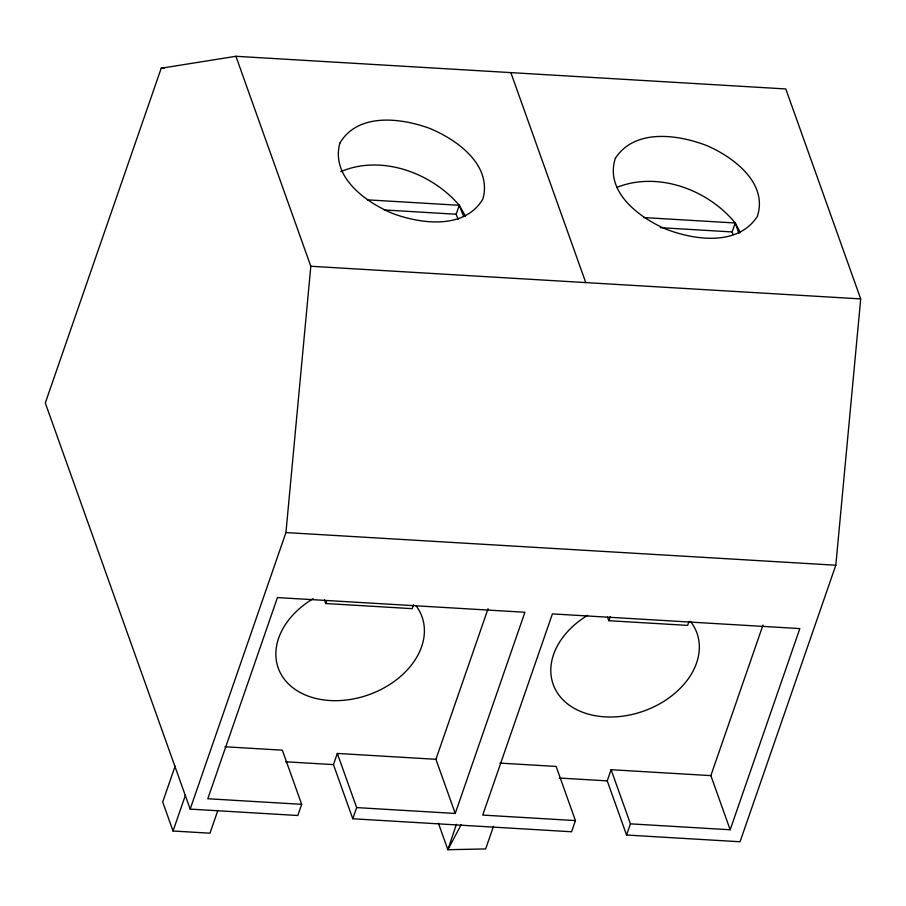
<?xml version="1.0" encoding="UTF-8"?>
<svg xmlns="http://www.w3.org/2000/svg" width="906" height="906" viewBox="0 0 906 906"><rect width="100%" height="100%" fill="white"/><g stroke="black" fill="none" stroke-linecap="round" stroke-linejoin="round"><path stroke-width="1.36" d="M190.169 809.115L285.934 532.569L310.815 266.262L235.922 56.285L161.223 68.21L45.3 402.977L190.169 809.115L297.791 815.502L301.664 804.324L282.344 750.179L224.903 746.759M611.108 769.704L630.429 823.848L730.179 829.771L710.859 775.627L611.108 769.704L607.235 780.881L626.556 835.026L740.055 841.765L835.819 565.219L860.7 298.912L785.796 88.947L235.922 56.285M456.386 824.347L447.87 849.715L485.65 848.933L493.498 826.283M175.152 766.057L162.695 802.025L173.035 831.006L209.977 833.203L217.814 810.553M173.035 831.006L185.492 795.038M458.153 219.263L456.171 214.235L459.263 205.288C431.494 172.763 381.358 154.269 340.735 171.676M413.589 604.676L412.219 608.662L325.741 603.521L326.658 600.871M499.931 763.101L556.125 766.431L575.435 820.587L571.561 831.765L352.785 818.764L333.465 764.619L337.338 753.441L435.922 759.296L455.242 813.452L356.647 807.597L337.338 753.441M352.785 818.764L356.647 807.597M435.922 759.296L488.051 608.741M455.242 813.452L524.902 612.263L277.451 597.575L207.791 798.752L301.664 804.324M733.056 234.563L732.116 231.936L735.219 222.989C708.05 189.682 658.05 171.064 617.02 187.327M689.013 621.391L687.631 625.389L608.832 620.701L610.214 616.714M626.556 835.026L630.429 823.848M710.859 775.627L762.999 625.072M730.179 829.771L799.839 628.594L552.4 613.894L482.728 815.083L575.435 820.587M461.131 824.777L447.87 849.715L438.447 823.305M161.223 68.21L164.043 68.38M367.44 199.841L459.263 205.288L465.503 216.16M643.622 217.553L735.219 222.989L740.406 232.672M384.121 209.954L456.171 214.235M660.248 227.666L732.116 231.936M310.815 266.262L860.7 298.912M285.934 532.569L835.819 565.219M285.526 761.776L333.465 764.619M559.296 778.028L607.235 780.881M459.263 205.288L463.725 216.602M735.219 222.989L738.979 233.522M510.859 72.616L585.763 282.593M607.552 617.099L608.832 620.701M324.45 599.919L325.741 603.521M690.508 621.471A76.319 55.56 -19.6 0 1 660.961 703.09A76.319 55.56 -19.6 0 1 560.486 697.076A76.319 55.56 -19.6 0 1 587.632 615.321M416.035 605.752A76.319 55.56 -19.6 0 1 385.254 687.201A76.319 55.56 -19.6 0 1 285.175 680.304A76.319 55.56 -19.6 0 1 313.227 598.662M339.897 143.069C330.497 177.055 365.865 202.48 393.329 213.725C421.868 224.178 464.869 229.535 482.909 198.969C492.309 164.994 456.941 139.558 429.478 128.312C400.939 117.871 357.938 112.514 339.897 143.069M615.367 158.244C604.381 191.63 639.342 217.825 666.318 229.275C695.061 240.271 737.858 246.285 757.325 216.455C768.299 183.069 733.35 156.885 706.374 145.424C677.631 134.439 634.834 128.414 615.367 158.244"/></g></svg>
